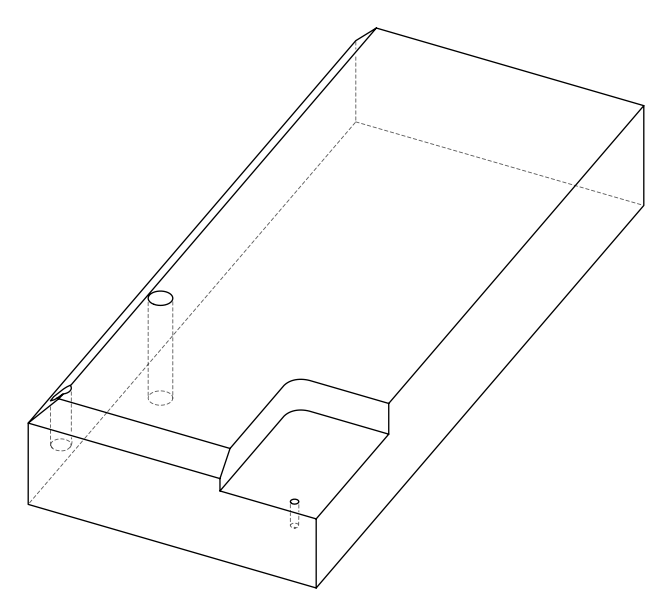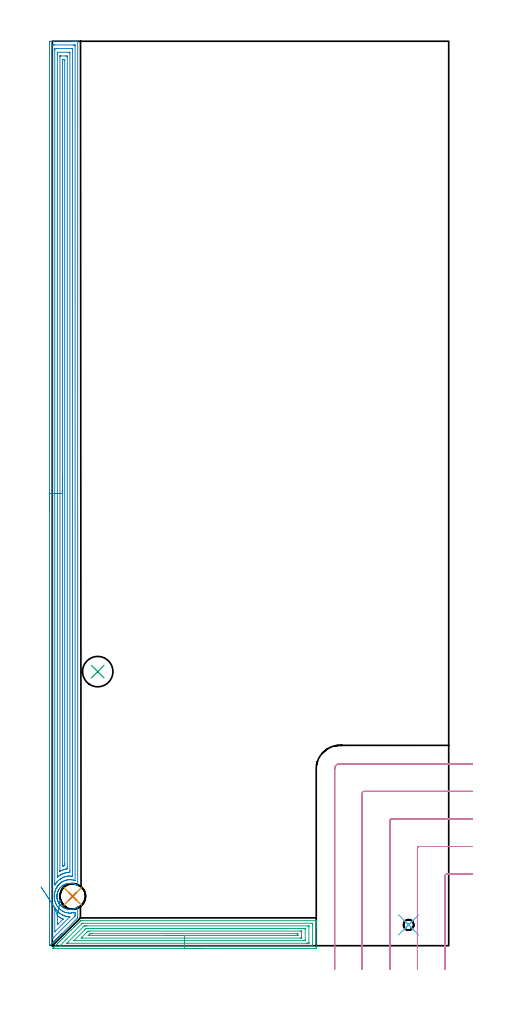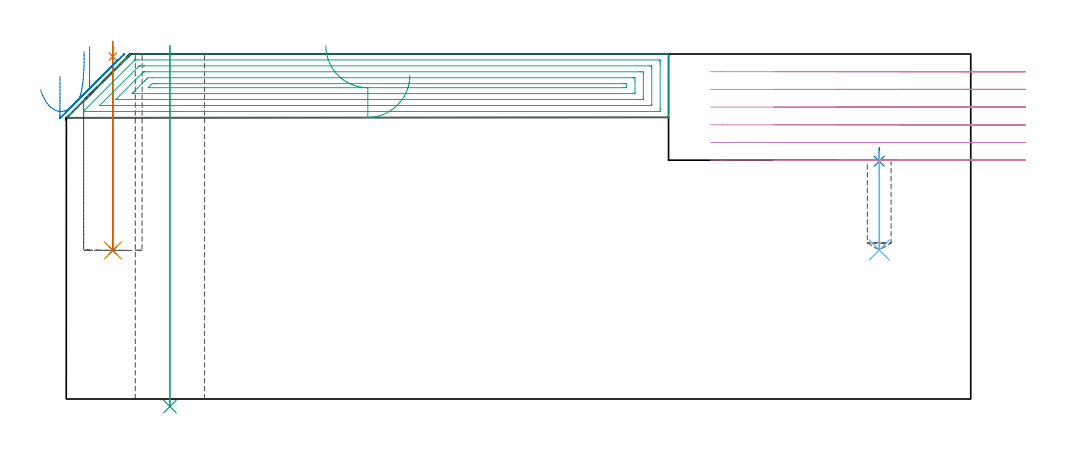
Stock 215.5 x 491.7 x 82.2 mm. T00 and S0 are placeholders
(PLAN: 10 operations, 7 tool changes, 39.5 min)
(1 SPOT_DRILL | STEP1POCKET | NXT0321_9005460120000 | 0.03 min | 7 mm3)
(2 SPOT_DRILL_1 | STEP1POCKET_1 | NXT0321_9005460120000 | 0.03 min | 2714 mm3)
(3 INDEXABLE_INSERT_DRILL_THROUGH_HOLE_FROM_SOLID | STEP1HOLE | NXT0302_004 | 0.35 min | 17527 mm3)
(4 DRILL_BLIND_HOLE_INTO_CENTER | STEP1POCKET | NXT0301_056 | 0.2 min | 2567 mm3)
(5 DRILL_TO_ENLARGE_BLIND_HOLE | STEP1POCKET | UGT0301_374 | 0.2 min | 3614 mm3)
(6 DRILL_BLIND_HOLE_INTO_CENTER_1 | STEP1POCKET_1 | UGT0301_180 | 0.1 min | 519 mm3)
(7 BORE_BLIND_HOLE | STEP1POCKET | UGT0332_064 | 0.2 min | 985 mm3)
(8 AREA_MILL | FG_CHAMFER_SURFACE | UGT0205_001 | 23.32 min | 56878 mm3)
(9 AREA_MILL_1 | FG_CHAMFER_SURFACE_1 | UGT0205_001 | 6.75 min | 16022 mm3)
(10 MILL_CORNER_NOTCH_RECTANGULAR | CORNER_NOTCH_RECTANGULAR | UGT0201_136 | Follow Part, ap 5, ae 75% | 8.37 min | 193941 mm3)
(TOOL NXT0321_9005460120000 | NC Spot Drill, 142deg, 12mm, Carbide, Uncoated | D12 PA142 FL30 Z2)
(TOOL NXT0302_004 | Index. Insert Drill 16.5mm [880-D1650L20-05] | D16.5 PA176 FL83 Z2)
(TOOL NXT0301_056 | Carbide Drill 8.5mm [860.1-0850-026A1-MM 2214] | D8.5 PA140 FL47 Z2)
(TOOL UGT0301_374 | Twist Drill Flat Bottom 13 mm | D13 PA180 FL101 Z2)
(TOOL UGT0301_180 | Twist Drill 5.7 mm | D5.7 PA118 FL55 Z2)
(TOOL UGT0332_064 | 14 mm Boring Bar Slip Fit | D14)
(TOOL UGT0205_001 | Chamfer Mill 20 x 3 x 45 deg. | D20 FL50 Z2)
(TOOL UGT0201_136 | Carbide End Mill 20.0 | D20 FL30 Z4)
(OP 1 SPOT_DRILL)
G17 G21 G94 G90
T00 M6
G54
G17 G0 G90 X11.1 Y26.8 S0 M3
G43 Z92.2 H0
G94 G81 G98 Z81.589 F250. R85.2
G80
M5
M2
(OP 2 SPOT_DRILL_1)
G17 G21 G94 G90
T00 M6
G54
G17 G0 G90 X193.7 Y11.3 S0 M3
G43 Z92.2 H0
G94 G81 G98 Z56.655 F250. R59.9
G80
M5
M2
(OP 3 INDEXABLE_INSERT_DRILL_THROUGH_HOLE_FROM_SOLID)
G17 G21 G94 G90
T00 M6
G54
G17 G0 G90 X24.7 Y149. S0 M3
G43 Z92.2 H1
G94 G81 G98 Z-1.788 F250. R84.2
G80
M5
M2
(OP 4 DRILL_BLIND_HOLE_INTO_CENTER)
G17 G21 G94 G90
T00 M6
G54
G17 G0 G90 X11.1 Y26.8 S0 M3
G43 Z92.2 H1
G94 G81 G98 Z35.4 F250. R84.2
G80
M5
M2
(OP 5 DRILL_TO_ENLARGE_BLIND_HOLE)
G17 G21 G94 G90
T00 M6
G54
G17 G0 G90 X11.1 Y26.8 S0 M3
G43 Z92.2 H0
G94 G73 G98 Z35.4 F250. Q11.7 R84.2
G80
M5
M2
(OP 6 DRILL_BLIND_HOLE_INTO_CENTER_1)
G17 G21 G94 G90
T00 M6
G54
G17 G0 G90 X193.7 Y11.3 S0 M3
G43 Z92.2 H0
G94 G81 G98 Z35.5 F250. R58.9
G80
M5
M2
(OP 7 BORE_BLIND_HOLE)
G17 G21 G94 G90
T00 M6
G54
G17 G0 G90 X11.1 Y26.8 S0 M3
G43 Z92.2 H0
G94 G85 G98 Z35.4 F250. R84.2
G80
M5
M2
(OP 8 AREA_MILL)
G17 G21 G94 G90
T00 M6
G54
G17 G0 G90 X-1.499 Y235.85 S1061 M3
G43 Z92.2 H0
Z76.901
G94 G1 Y235.888 Z76.03 F250.
Y236.002 Z75.165
Y236.191 Z74.313
Y236.453 Z73.481
Y236.787 Z72.675
Y237.19 Z71.901
Y237.658 Z71.165
Y238.19 Z70.473
Y238.779 Z69.83
Y239.422 Z69.241
Y240.114 Z68.71
Y240.85 Z68.241
Y241.624 Z67.838
Y242.43 Z67.504
Y243.262 Z67.242
Y244.113 Z67.053
Y244.978 Z66.939
Y245.85 Z66.901
X-1.5 Y491.082 Z66.9
X-1.496 Y491.43 Z66.902
X-1.492 Y491.69 Z66.906
X-1.228 Y491.7 Z67.169
X10.591 Z78.985
X11.138 Z79.534
X11.479 Z79.875
X12.026 Z80.422
X12.367 Z80.762
X13.05 Z81.449
X13.381 Z81.781
X13.763 Y491.693 Z82.154
X13.797 Y491.69 Z82.188
X13.8 Y491.528 Z82.2
Y32.769
X13.803 Y32.538 Z82.197
X13.751 Y32.561 Z82.145
X13.393 Y32.798 Z81.793
X13.246 Y32.889 Z81.646
X12.952 Y33.051 Z81.352
X12.514 Y33.265 Z80.914
X12.068 Y33.448 Z80.468
X11.628 Y33.594 Z80.028
X11.184 Y33.716 Z79.584
X11.018 Y33.756 Z79.418
X10.301 Y33.854 Z78.701
X9.859 Y33.887 Z78.259
X9.417 Y33.889 Z77.817
X8.975 Y33.864 Z77.375
X8.534 Y33.813 Z76.934
X8.183 Y33.756 Z76.583
X7.65 Y33.616 Z76.05
X7.203 Y33.481 Z75.603
X6.766 Y33.3 Z75.166
X6.334 Y33.094 Z74.734
X5.909 Y32.863 Z74.309
X5.883 Y32.846 Z74.283
X5.787 Y32.78 Z74.187
X5.434 Y32.536 Z73.832
X5.262 Y32.402 Z73.66
X5.173 Y32.333 Z73.571
X5.012 Y32.206 Z73.406
X5.002 Y32.199 Z73.396
X4.952 Y32.153 Z73.34
X4.818 Y32.037 Z73.213
X4.741 Y31.97 Z73.137
X4.423 Y31.644 Z72.818
X4.116 Y31.303 Z72.515
X4.028 Y31.19 Z72.427
X3.939 Y31.077 Z72.337
X3.639 Y30.636 Z72.037
X3.364 Y30.184 Z71.764
X3.251 Y29.969 Z71.651
X3.232 Y29.933 Z71.632
X3.107 Y29.653 Z71.503
X3.09 Y29.615 Z71.486
X2.973 Y29.327 Z71.371
X2.959 Y29.291 Z71.356
X2.932 Y29.206 Z71.327
X2.878 Y29.042 Z71.273
X2.82 Y28.868 Z71.217
X2.812 Y28.846 Z71.21
X2.693 Y28.397 Z71.088
X2.603 Y27.952 Z71.001
X2.598 Y27.909 Z70.996
X2.544 Y27.504 Z70.941
X2.539 Y27.42 Z70.935
X2.535 Y27.37 Z70.932
X2.517 Y27.058 Z70.906
Y27.017 Z70.904
X2.515 Y26.797 Z70.905
X2.517 Y26.706 Z70.9
Y26.626
Y26.611 Z70.901
X2.521 Y26.526 Z70.908
X2.538 Y26.164 Z70.935
X2.591 Y25.718 Z70.99
X2.598 Y25.687 Z70.996
X2.608 Y25.633 Z71.005
X2.638 Y25.469 Z71.038
X2.676 Y25.27 Z71.075
X2.698 Y25.186 Z71.096
X2.789 Y24.825 Z71.189
X2.894 Y24.508 Z71.293
X2.938 Y24.376 Z71.335
X2.972 Y24.293 Z71.366
X3.08 Y24.012 Z71.478
X3.111 Y23.932 Z71.509
X3.233 Y23.667 Z71.631
X3.378 Y23.399 Z71.772
X3.404 Y23.349 Z71.799
X3.584 Y23.039 Z71.984
X3.643 Y22.953 Z72.042
X3.782 Y22.751 Z72.177
X3.842 Y22.661 Z72.24
X4.044 Y22.391 Z72.444
X4.116 Y22.296 Z72.515
X4.243 Y22.146 Z72.642
X4.326 Y22.059 Z72.725
X4.612 Y21.763 Z73.011
X4.772 Y21.613 Z73.171
X4.999 Y21.399 Z73.399
X5.171 Y21.253 Z73.571
X5.522 Y20.998 Z73.922
X5.883 Y20.76 Z74.283
X6.246 Y20.551 Z74.646
X6.616 Y20.36 Z75.015
X6.766 Y20.295 Z75.166
X7.206 Y20.126 Z75.606
X7.65 Y19.982 Z76.05
X8.09 Y19.871 Z76.49
X8.534 Y19.789 Z76.934
X8.975 Y19.736 Z77.375
X9.417 Y19.712 Z77.817
X9.859 Y19.714 Z78.259
X10.301 Y19.743 Z78.701
X10.744 Y19.801 Z79.144
X11.184 Y19.888 Z79.584
X11.628 Y20.006 Z80.028
X12.068 Y20.154 Z80.468
X12.583 Y20.36 Z80.983
X12.952 Y20.551 Z81.351
X13.462 Y20.848 Z81.861
X13.717 Y21.011 Z82.115
X13.801 Y21.064 Z82.199
X13.8 Y20.342 Z82.2
Y15.786
X13.804 Y15.112 Z82.195
X13.71 Y15.009 Z82.108
X13.699 Y14.998 Z82.097
X5.262 Y6.56 Z73.658
X5.126 Y6.425 Z73.524
X4.954 Y6.253 Z73.352
X4.818 Y6.116 Z73.214
X4.68 Y5.979 Z73.077
X4.513 Y5.812 Z72.911
X4.374 Y5.672 Z72.77
X4.233 Y5.532 Z72.631
X4.071 Y5.37 Z72.469
X3.93 Y5.228 Z72.325
X3.786 Y5.085 Z72.184
X3.63 Y4.929 Z72.028
X3.486 Y4.784 Z71.881
X3.34 Y4.639 Z71.737
X3.189 Y4.487 Z71.586
X3.042 Y4.339 Z71.437
X2.893 Y4.192 Z71.291
X2.747 Y4.046 Z71.145
X2.598 Y3.895 Z70.993
X2.446 Y3.745 Z70.844
X2.306 Y3.604 Z70.703
X2.153 Y3.451 Z70.549
X2. Y3.298 Z70.397
X1.864 Y3.163 Z70.262
X1.709 Y3.007 Z70.105
X1.553 Y2.852 Z69.951
X1.423 Y2.722 Z69.82
X1.265 Y2.563 Z69.66
X1.106 Y2.405 Z69.504
X0.981 Y2.28 Z69.379
X0.821 Y2.119 Z69.216
X0.659 Y1.958 Z69.057
X0.54 Y1.839 Z68.938
X0.377 Y1.675 Z68.772
X0.213 Y1.512 Z68.611
X0.098 Y1.397 Z68.496
X-0.067 Y1.231 Z68.328
X-0.751 Y0.549 Z67.649
X-1.185 Y0.114 Z67.213
X-1.302 Y0.01 Z67.096
X-1.332 Y0. Z67.066
X-1.489 Y0.01 Z66.91
X-1.494 Y0.051 Z66.906
X-1.497 Y0.122 Z66.903
X-1.498 Y0.172 Z66.902
X-1.499 Y245.85 Z66.901
X-0.085 Z68.315
Y489.295
Y489.313
X-0.067 Y489.69 Z68.333
X0.421 Y489.698 Z68.821
X0.821 Y489.699 Z69.221
X1.307 Y489.7 Z69.707
X11.479 Y489.699 Z79.879
X11.967 Y489.697 Z80.367
X12.367 Y489.69 Z80.767
X12.385 Y489.295 Z80.785
Y489.277
Y35.46
X12.384 Y35.442 Z80.784
X12.381 Y35.424 Z80.781
X12.377 Y35.41 Z80.777
X12.367 Y35.411 Z80.767
X11.479 Y35.663 Z79.879
X11.214 Y35.727 Z79.614
X10.591 Y35.814 Z78.991
X10.198 Y35.855 Z78.598
X9.703 Y35.877 Z78.103
X9.292 Y35.873 Z77.692
X8.814 Y35.842 Z77.214
X8.474 Y35.803 Z76.874
X7.926 Y35.712 Z76.326
X7.725 Y35.662 Z76.125
X7.038 Y35.476 Z75.438
X7.026 Y35.472 Z75.426
X6.987 Y35.46 Z75.387
X6.39 Y35.218 Z74.79
X6.15 Y35.107 Z74.55
X5.789 Y34.93 Z74.189
X5.262 Y34.636 Z73.662
X5.218 Y34.61 Z73.618
X5.153 Y34.567 Z73.553
X4.701 Y34.238 Z73.101
X4.374 Y33.984 Z72.774
X4.204 Y33.844 Z72.604
X4.009 Y33.673 Z72.409
X3.747 Y33.411 Z72.147
X3.486 Y33.137 Z71.886
X3.317 Y32.95 Z71.717
X3.172 Y32.78 Z71.572
X2.922 Y32.453 Z71.322
X2.598 Y31.986 Z70.998
X2.558 Y31.926 Z70.958
X2.534 Y31.887 Z70.934
X2.23 Y31.362 Z70.63
X2.041 Y30.993 Z70.441
X1.937 Y30.764 Z70.337
X1.709 Y30.224 Z70.109
X1.676 Y30.133 Z70.076
X1.665 Y30.1 Z70.065
X1.468 Y29.45 Z69.868
X1.402 Y29.206 Z69.802
X1.295 Y28.73 Z69.695
X1.218 Y28.313 Z69.618
X1.172 Y27.961 Z69.572
X1.123 Y27.42 Z69.523
X1.105 Y27.134 Z69.505
X1.103 Y26.526 Z69.503
X1.108 Y26.382 Z69.508
X1.116 Y26.23 Z69.516
X1.14 Y25.924 Z69.54
X1.174 Y25.633 Z69.574
X1.227 Y25.225 Z69.627
X1.319 Y24.74 Z69.719
X1.487 Y24.07 Z69.887
X1.558 Y23.846 Z69.958
X1.709 Y23.399 Z70.109
X1.885 Y22.953 Z70.285
X2.025 Y22.635 Z70.425
X2.33 Y22.059 Z70.73
X2.598 Y21.619 Z70.998
X2.911 Y21.166 Z71.311
X3.157 Y20.839 Z71.557
X3.486 Y20.463 Z71.886
X3.666 Y20.273 Z72.066
X4.024 Y19.925 Z72.424
X4.374 Y19.609 Z72.774
X4.67 Y19.379 Z73.07
X5.262 Y18.973 Z73.662
X5.563 Y18.795 Z73.963
X6.123 Y18.486 Z74.523
X6.15 Y18.472 Z74.55
X6.176 Y18.46 Z74.576
X6.717 Y18.251 Z75.117
X7.038 Y18.139 Z75.438
X7.534 Y17.987 Z75.934
X7.926 Y17.894 Z76.326
X8.631 Y17.777 Z77.031
X8.814 Y17.758 Z77.214
X9.578 Y17.718 Z77.978
X9.703 Y17.721 Z78.103
X10.424 Y17.76 Z78.824
X10.591 Y17.782 Z78.991
X11.193 Y17.88 Z79.593
X11.479 Y17.942 Z79.879
X11.907 Y18.055 Z80.307
X12.367 Y18.188 Z80.767
X12.385 Y17.593 Z80.785
Y17.574
Y16.699
Y16.681
X12.367 Y16.129 Z80.767
X12.209 Y15.964 Z80.609
X12.055 Y15.806 Z80.455
X0.441 Y4.192 Z68.841
X0.184 Y3.939 Z68.584
X-0.067 Y3.695 Z68.333
X-0.083 Y4.192 Z68.317
Y4.208
X-0.085 Y245.85 Z68.315
X1.33 Z69.73
X1.329 Y486.615 Z69.729
X1.33 Y486.997 Z69.73
X1.333 Y487.508 Z69.733
X1.336 Y487.69 Z69.736
X1.521 Y487.697 Z69.921
X1.709 Y487.699 Z70.109
X2.407 Y487.7 Z70.807
X10.781 Y487.699 Z79.181
X10.908 Y487.696 Z79.308
X10.954 Y487.691 Z79.354
X10.966 Y487.687 Z79.366
X10.967 Y487.681 Z79.367
X10.97 Y487.636 Z79.37
X10.971 Y487.508 Z79.371
Y487.125
Y37.949
X10.969 Y37.853 Z79.369
X10.967 Y37.806 Z79.367
X10.965 Y37.792 Z79.365
X10.94 Y37.789 Z79.34
X10.591 Y37.819 Z78.991
X9.973 Y37.868 Z78.373
X9.703 Y37.877 Z78.103
X9.09 Y37.863 Z77.49
X8.814 Y37.844 Z77.214
X8.28 Y37.784 Z76.68
X7.926 Y37.726 Z76.326
X7.532 Y37.643 Z75.932
X7.038 Y37.508 Z75.438
X6.837 Y37.449 Z75.237
X6.247 Y37.247 Z74.647
X6.178 Y37.219 Z74.578
X6.15 Y37.207 Z74.55
X5.569 Y36.938 Z73.969
X5.262 Y36.786 Z73.662
X4.987 Y36.63 Z73.387
X4.52 Y36.353 Z72.92
X4.433 Y36.294 Z72.833
X4.374 Y36.251 Z72.774
X3.922 Y35.915 Z72.322
X3.486 Y35.572 Z71.886
X3.425 Y35.521 Z71.825
X3.356 Y35.46 Z71.756
X2.971 Y35.084 Z71.371
X2.598 Y34.699 Z70.998
X2.534 Y34.631 Z70.934
X2.478 Y34.567 Z70.878
X2.131 Y34.142 Z70.531
X1.782 Y33.673 Z70.182
X1.752 Y33.631 Z70.152
X1.709 Y33.568 Z70.109
X1.395 Y33.096 Z69.795
X1.337 Y33.025 Z69.737
X1.333 Y33.103 Z69.733
X1.332 Y33.16 Z69.732
X1.331 Y33.673 Z69.731
X1.33 Y34.054 Z69.73
Y245.85
X2.744 Z71.144
X2.743 Y484.828 Z71.143
X2.744 Y485.574 Z71.144
X2.747 Y485.681 Z71.147
X2.749 Y485.689 Z71.149
X2.755 Y485.693 Z71.155
X2.781 Y485.697 Z71.181
X2.836 Y485.699 Z71.236
X8.836 Y485.7 Z77.236
X9.255 Y485.694 Z77.655
X9.464 Y485.69 Z77.864
X9.55 Y485.679 Z77.95
X9.557 Y484.828 Z77.957
Y40.82
X9.553 Y40.078 Z77.953
X9.55 Y39.927 Z77.95
X8.88 Y39.861 Z77.28
X8.814 Y39.853 Z77.214
X8.084 Y39.768 Z76.484
X7.926 Y39.741 Z76.326
X7.339 Y39.624 Z75.739
X7.038 Y39.544 Z75.438
X6.641 Y39.433 Z75.041
X6.15 Y39.268 Z74.55
X5.978 Y39.206 Z74.378
X5.542 Y39.034 Z73.942
X5.349 Y38.946 Z73.749
X5.262 Y38.905 Z73.662
X4.753 Y38.652 Z73.153
X4.374 Y38.436 Z72.774
X4.188 Y38.327 Z72.588
X3.888 Y38.14 Z72.288
X3.651 Y37.973 Z72.051
X3.486 Y37.852 Z71.886
X3.141 Y37.593 Z71.541
X2.785 Y37.321 Z71.185
X2.756 Y37.301 Z71.156
X2.752 Y37.333 Z71.152
X2.749 Y37.481 Z71.149
X2.745 Y37.992 Z71.145
X2.744 Y245.85 Z71.144
X4.158 Z72.558
Y483.478
X4.159 Y483.623 Z72.559
X4.162 Y483.675 Z72.562
X4.165 Y483.691 Z72.565
X4.17 Y483.694 Z72.57
X4.21 Y483.697 Z72.61
X4.374 Y483.699 Z72.774
X4.607 Y483.7 Z73.007
X7.272 Y483.699 Z75.672
X7.926 Y483.69 Z76.326
X8.136 Y483.685 Z76.536
X8.141 Y483.259 Z76.541
X8.142 Y483.041 Z76.542
Y42.607
X8.141 Y42.391 Z76.541
X8.136 Y42.171 Z76.536
X8.123 Y41.795 Z76.523
X7.885 Y41.756 Z76.285
X7.647 Y41.714 Z76.047
X7.141 Y41.61 Z75.541
X7.038 Y41.584 Z75.438
X6.445 Y41.417 Z74.845
X6.15 Y41.323 Z74.55
X5.777 Y41.195 Z74.177
X5.262 Y40.997 Z73.662
X5.137 Y40.946 Z73.537
X4.848 Y40.82 Z73.248
X4.284 Y40.548 Z72.684
X4.176 Y40.499 Z72.576
X4.165 Y40.496 Z72.565
X4.163 Y40.506 Z72.563
X4.161 Y40.542 Z72.561
X4.159 Y40.604 Z72.559
Y40.82
X4.158 Y245.85 Z72.558
X5.572 Z73.972
Y480.943
X5.573 Y481.255 Z73.973
X5.576 Y481.545 Z73.976
X5.578 Y481.682 Z73.978
X5.715 Y481.692 Z74.115
X6.15 Y481.697 Z74.55
X6.597 Y481.699 Z74.997
X6.71 Y481.693 Z75.11
X6.72 Y481.69 Z75.12
X6.722 Y481.682 Z75.122
X6.726 Y481.645 Z75.126
X6.728 Y481.567 Z75.128
X6.729 Y44.394 Z75.129
X6.728 Y43.813 Z75.128
X6.725 Y43.656 Z75.125
X6.722 Y43.58 Z75.122
X6.716 Y43.549 Z75.116
X6.575 Y43.5 Z74.975
X6.243 Y43.407 Z74.643
X6.15 Y43.38 Z74.55
X5.579 Y43.209 Z73.979
X5.577 Y43.237 Z73.977
X5.575 Y43.307 Z73.975
X5.574 Y43.5 Z73.974
X5.572 Y245.85 Z73.972
Y246.722 Z74.01
Y247.586 Z74.124
Y248.438 Z74.313
Y249.27 Z74.575
Y250.076 Z74.909
Y250.85 Z75.312
Y251.586 Z75.781
Y252.278 Z76.312
Y252.921 Z76.901
Y253.51 Z77.544
Y254.042 Z78.236
Y254.51 Z78.972
Y254.913 Z79.746
Y255.247 Z80.552
Y255.509 Z81.384
Y255.698 Z82.236
Y255.812 Z83.101
Y255.85 Z83.972
G0 Z92.2
X-6.111 Y31.939
Z73.696
G1 X-5.862 Y31.561 Z72.951
X-5.579 Y31.129 Z72.247
X-5.263 Y30.648 Z71.591
X-4.917 Y30.122 Z70.988
X-4.544 Y29.553 Z70.442
X-4.146 Y28.946 Z69.958
X-3.726 Y28.307 Z69.538
X-3.288 Y27.639 Z69.187
X-2.834 Y26.949 Z68.907
X-2.369 Y26.24 Z68.7
X-1.896 Y25.52 Z68.567
X-1.418 Y24.792 Z68.51
X-0.94 Y24.063 Z68.529
X-0.464 Y23.338 Z68.624
X0.006 Y22.623 Z68.795
X0.466 Y21.923 Z69.039
X0.912 Y21.243 Z69.355
X1.341 Y20.589 Z69.741
X1.548 Y20.273 Z69.948
X1.709 Y20.037 Z70.109
X1.983 Y19.655 Z70.383
X2.19 Y19.379 Z70.59
X2.598 Y18.907 Z70.998
X2.802 Y18.691 Z71.202
X3.002 Y18.486 Z71.402
X3.251 Y18.25 Z71.651
X3.486 Y18.038 Z71.886
X3.721 Y17.834 Z72.121
X4.028 Y17.593 Z72.428
X4.232 Y17.45 Z72.632
X4.374 Y17.356 Z72.774
X5.026 Y16.937 Z73.426
X5.262 Y16.809 Z73.662
X5.467 Y16.699 Z73.867
X5.736 Y16.569 Z74.136
X5.932 Y16.486 Z74.332
X6.15 Y16.398 Z74.55
X6.63 Y16.217 Z75.03
X7.038 Y16.095 Z75.438
X7.395 Y15.994 Z75.795
X7.846 Y15.886 Z76.246
X7.926 Y15.872 Z76.326
X8.334 Y15.806 Z76.734
X8.814 Y15.752 Z77.214
X8.874 Y15.746 Z77.274
X9.448 Y15.713 Z77.848
X9.496 Y15.708 Z77.896
X9.497 Y15.706 Z77.897
X9.494 Y15.7 Z77.894
X9.449 Y15.651 Z77.849
X9.38 Y15.58 Z77.78
X9.294 Y15.493 Z77.694
X1.566 Y7.765 Z69.966
X1.474 Y7.676 Z69.874
X1.364 Y7.573 Z69.764
X1.337 Y7.549 Z69.737
X1.335 Y7.573 Z69.735
X1.332 Y7.631 Z69.732
X1.331 Y7.7 Z69.731
Y7.765
Y19.76
X1.332 Y20.273 Z69.732
X1.334 Y20.426 Z69.734
X1.337 Y20.548 Z69.737
X1.341 Y20.589 Z69.741
X2.75 Y16.306 Z71.15
X2.765 Y16.297 Z71.165
X2.835 Y16.244 Z71.235
X3.39 Y15.806 Z71.79
X3.486 Y15.738 Z71.886
X3.703 Y15.588 Z72.103
X4.374 Y15.167 Z72.774
X4.816 Y14.912 Z73.216
X5.262 Y14.685 Z73.662
X5.666 Y14.506 Z74.066
X5.733 Y14.476 Z74.133
X5.78 Y14.451 Z74.18
X5.788 Y14.444 Z74.188
Y14.442
X5.777 Y14.427 Z74.177
X5.761 Y14.41 Z74.161
X5.37 Y14.019 Z73.77
X3.089 Y11.738 Z71.489
X2.979 Y11.628 Z71.379
X2.845 Y11.496 Z71.245
X2.789 Y11.444 Z71.189
X2.756 Y11.416 Z71.156
X2.752 Y11.415 Z71.152
X2.75 Y11.439 Z71.15
X2.747 Y11.603 Z71.147
X2.745 Y12.084 Z71.145
Y12.232
Y15.806
Y16.112
X2.747 Y16.265 Z71.147
X2.749 Y16.301 Z71.149
X2.75 Y16.306 Z71.15
X2.906 Y17.142 Z71.344
X3.058 Y17.958 Z71.612
X3.205 Y18.748 Z71.952
X3.347 Y19.506 Z72.36
X3.481 Y20.226 Z72.834
X3.608 Y20.903 Z73.37
X3.725 Y21.531 Z73.963
X3.832 Y22.106 Z74.611
X3.929 Y22.624 Z75.306
X4.014 Y23.08 Z76.045
X4.087 Y23.47 Z76.822
X4.147 Y23.793 Z77.63
X4.194 Y24.045 Z78.464
X4.227 Y24.225 Z79.317
X4.247 Y24.331 Z80.183
X4.253 Y24.363 Z81.055
X4.245 Y24.319 Z81.926
X4.223 Y24.201 Z82.79
G0 Z92.2
M5
M2
(OP 9 AREA_MILL_1)
G17 G21 G94 G90
T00 M6
G54
G17 G0 G90 X81.85 Y-1.5 S1061 M3
G43 Z92.2 H0
Z77.1
G94 G1 X81.812 Z76.228 F250.
X81.698 Z75.364
X81.509 Z74.512
X81.247 Z73.68
X80.913 Z72.874
X80.51 Z72.1
X80.042 Z71.364
X79.511 Z70.672
X78.921 Z70.029
X78.278 Z69.44
X77.586 Z68.908
X76.85 Z68.44
X76.076 Z68.037
X75.27 Z67.703
X74.438 Z67.441
X73.587 Z67.252
X72.722 Z67.138
X71.85 Z67.1
X0.353 Y-1.499
X0.216 Y-1.495 Z67.103
X0.246 Y-1.461 Z67.138
X0.373 Y-1.327 Z67.271
X0.82 Y-0.879 Z67.718
X0.973 Y-0.724 Z67.871
X1.266 Y-0.434 Z68.166
X1.857 Y0.159 Z68.755
X2.179 Y0.479 Z69.079
X2.741 Y1.043 Z69.639
X3.103 Y1.404 Z70.003
X3.625 Y1.927 Z70.523
X4.215 Y2.516 Z71.115
X4.394 Y2.695 Z71.292
X4.509 Y2.81 Z71.407
X5.099 Y3.399 Z71.999
X5.287 Y3.588 Z72.186
X5.392 Y3.694 Z72.291
X5.983 Y4.283 Z72.883
X6.627 Y4.928 Z73.527
X7.521 Y5.821 Z74.42
X8.414 Y6.715 Z75.314
X9.308 Y7.608 Z76.207
X10.201 Y8.501 Z77.101
X11.872 Y10.173 Z78.771
X11.988 Y10.29 Z78.886
X12.348 Y10.648 Z79.248
X12.516 Y10.816 Z79.416
X13.049 Y11.351 Z79.946
X13.216 Y11.517 Z80.115
X13.328 Y11.629 Z80.227
X13.491 Y11.793 Z80.388
X13.653 Y11.954 Z80.551
X13.775 Y12.076 Z80.674
X13.933 Y12.235 Z80.83
X14.09 Y12.391 Z80.988
X14.222 Y12.523 Z81.121
X14.375 Y12.677 Z81.272
X14.526 Y12.828 Z81.425
X14.668 Y12.969 Z81.567
X14.816 Y13.119 Z81.714
X14.963 Y13.265 Z81.862
X15.115 Y13.416 Z82.014
X15.26 Y13.56 Z82.156
X15.293 Y13.591 Z82.184
X15.311 Y13.602 Z82.194
X16.009 Y13.6 Z82.2
X143.327
X143.491 Y13.597 Z82.188
X143.493 Y13.585 Z82.176
X143.5 Y13.227 Z81.827
Y12.919 Z81.519
Y12.235 Z80.83
Y11.01 Z79.606
Y10.468 Z79.062
Y9.855 Z78.45
Y-1.019 Z67.579
X143.498 Y-1.292 Z67.305
X143.49 Y-1.492 Z67.106
X143.288 Y-1.499 Z67.099
X71.85 Y-1.5 Z67.1
Y-0.086 Z68.514
X4.394 Y-0.085 Z68.515
X4.343
X4.097 Y-0.079 Z68.521
X4.117 Y-0.045 Z68.555
X4.206 Y0.051 Z68.651
X4.301 Y0.149 Z68.749
X7.424 Y3.274 Z71.874
X16.009 Y11.859 Z80.459
X16.199 Y12.046 Z80.646
X16.303 Y12.145 Z80.745
X16.333 Y12.172 Z80.772
X16.376 Y12.179 Z80.779
X16.48 Y12.181 Z80.781
X16.902 Y12.185 Z80.785
X141.144
X141.483 Y12.179 Z80.779
X141.49 Y12.07 Z80.67
X141.497 Y11.836 Z80.436
X141.499 Y11.351 Z79.951
X141.5 Y10.949 Z79.549
X141.499 Y0.748 Z69.348
X141.498 Y0.349 Z68.949
X141.49 Y-0.055 Z68.545
X141.481 Y-0.08 Z68.52
X141.462 Y-0.082 Z68.518
X141.41 Y-0.084 Z68.516
X141.304 Y-0.085 Z68.515
X141.093 Y-0.086 Z68.514
X71.85
Y1.328 Z69.928
X8.861 Y1.329 Z69.929
X8.273 Y1.33 Z69.93
X7.998 Y1.333 Z69.933
X7.967 Y1.336 Z69.936
X7.95 Y1.341 Z69.941
X7.957 Y1.352 Z69.952
X7.967 Y1.367 Z69.967
X16.985 Y10.386 Z78.986
X17.069 Y10.468 Z79.068
X17.316 Y10.705 Z79.305
X17.391 Y10.765 Z79.365
X17.493 Y10.767 Z79.367
X17.796 Y10.77 Z79.37
X18.382 Y10.771 Z79.371
X18.689 Y10.772 Z79.372
X139. Y10.771 Z79.371
X139.307 Y10.769 Z79.369
X139.409 Y10.768 Z79.368
X139.481 Y10.765 Z79.365
X139.49 Y10.659 Z79.259
X139.496 Y10.468 Z79.068
X139.499 Y10.277 Z78.877
Y1.632 Z70.232
X139.498 Y1.442 Z70.042
X139.493 Y1.377 Z69.977
X139.489 Y1.335 Z69.935
X139.459 Y1.334 Z69.934
X139.307 Y1.331 Z69.931
X138.72 Y1.329 Z69.929
X138.413 Y1.328 Z69.928
X71.85
Y2.743 Z71.343
X12.205
X11.927 Y2.745 Z71.345
X11.84 Y2.748 Z71.348
X11.814 Y2.749 Z71.349
X11.818 Y2.757 Z71.357
X11.849 Y2.793 Z71.393
X11.93 Y2.88 Z71.48
X17.796 Y8.747 Z77.347
X18.219 Y9.166 Z77.766
X18.38 Y9.321 Z77.921
X18.406 Y9.346 Z77.946
X18.442 Y9.35 Z77.95
X18.523 Y9.354 Z77.954
X18.689 Y9.356 Z77.956
X18.919 Y9.357 Z77.957
X19.582
X136.626
X136.857 Y9.356 Z77.956
X137.377 Y9.35 Z77.95
X137.49 Y9.339 Z77.939
X137.494 Y9.137 Z77.737
X137.5 Y8.72 Z77.32
Y3.399 Z71.999
X137.494 Y2.967 Z71.567
X137.49 Y2.758 Z71.358
X137.283 Y2.749 Z71.349
X136.626 Y2.744 Z71.344
X136.396 Y2.743 Z71.343
X71.85
Y4.157 Z72.757
X16.135 Y4.158 Z72.758
X16.009 Y4.159 Z72.759
X15.882 Y4.164 Z72.764
X15.686 Y4.177 Z72.777
X15.785 Y4.283 Z72.883
X15.895 Y4.395 Z72.995
X16.009 Y4.511 Z73.111
X18.115 Y6.617 Z75.217
X18.689 Y7.191 Z75.791
X19.006 Y7.504 Z76.104
X19.327 Y7.817 Z76.417
X19.461 Y7.937 Z76.537
X20.476 Y7.943 Z76.543
X134.967
X135.221 Y7.94 Z76.54
X135.39 Y7.936 Z76.536
X135.491 Y7.931 Z76.531
X135.493 Y7.91 Z76.51
X135.496 Y7.817 Z76.417
X135.5 Y7.164 Z75.764
Y5.397 Z73.997
Y4.513 Z73.113
X135.497 Y4.283 Z72.883
X135.494 Y4.201 Z72.801
X135.491 Y4.167 Z72.767
X135.349 Y4.163 Z72.763
X135.094 Y4.158 Z72.758
X134.966 Y4.157 Z72.757
X71.85
Y5.571 Z74.171
X19.648 Y5.572 Z74.172
X19.582 Y5.573 Z74.173
X19.551 Y5.575 Z74.175
X19.541 Y5.577 Z74.177
X19.544 Y5.587 Z74.187
X19.553 Y5.603 Z74.203
X19.562 Y5.613 Z74.213
X19.582 Y5.635 Z74.235
X20.237 Y6.286 Z74.886
X20.476 Y6.521 Z75.121
X20.889 Y6.526 Z75.126
X21.369 Y6.528 Z75.128
X21.779 Y6.529 Z75.129
X132.568
X133.052 Y6.527 Z75.127
X133.467 Y6.523 Z75.123
X133.49 Y6.521 Z75.121
X133.496 Y6.495 Z75.095
X133.497 Y6.05 Z74.65
X133.495 Y5.612 Z74.212
X133.491 Y5.583 Z74.183
X133.473 Y5.578 Z74.178
X133.415 Y5.575 Z74.175
X133.294 Y5.572 Z74.172
X133.052 Y5.571 Z74.171
X132.643
X71.85
X70.979 Z74.209
X70.114 Z74.323
X69.262 Z74.512
X68.43 Z74.774
X67.624 Z75.108
X66.85 Z75.511
X66.114 Z75.98
X65.422 Z76.511
X64.779 Z77.1
X64.19 Z77.743
X63.659 Z78.435
X63.19 Z79.171
X62.787 Z79.945
X62.453 Z80.751
X62.191 Z81.583
X62.002 Z82.435
X61.888 Z83.3
X61.85 Z84.171
G0 Z92.2
M5
M2
(OP 10 MILL_CORNER_NOTCH_RECTANGULAR)
G17 G21 G94 G90
T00 M6
G54
G17 G0 G90 X228.5 Y38.9 S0 M3
G43 Z92.2 H0
Z77.983
G94 G1 X225.5 F250.
X214.494 F500.
G3 X213.5 Y37.906 R1.
G1 Y-10.
Y-13. F250.
G0 Z92.2
X228.5 Y53.9
Z77.983
G1 X225.5
X199.494 F500.
G3 X198.5 Y52.906 R1.
G1 Y-10.
Y-13. F250.
G0 Z92.2
X228.5 Y68.9
Z77.983
G1 X225.5
X184.495 F500.
G3 X183.5 Y67.905 R1.
G1 Y-10.
Y-13. F250.
G0 Z92.2
X228.5 Y83.9
Z77.983
G1 X225.5
X169.495 F500.
G3 X168.5 Y82.905 R1.
G1 Y-10.
Y-13. F250.
G0 Z92.2
X228.5 Y98.9
Z77.983
G1 X225.5
X156.3 F500.
G3 X153.5 Y96.1 R2.8
G1 Y-10.
Y-13. F250.
G0 Z92.2
X228.5 Y38.9
Z73.767
G1 X225.5
X214.494 F500.
G3 X213.5 Y37.906 R1.
G1 Y-10.
Y-13. F250.
G0 Z92.2
X228.5 Y53.9
Z73.767
G1 X225.5
X199.494 F500.
G3 X198.5 Y52.906 R1.
G1 Y-10.
Y-13. F250.
G0 Z92.2
X228.5 Y68.9
Z73.767
G1 X225.5
X184.495 F500.
G3 X183.5 Y67.905 R1.
G1 Y-10.
Y-13. F250.
G0 Z92.2
X228.5 Y83.9
Z73.767
G1 X225.5
X169.495 F500.
G3 X168.5 Y82.905 R1.
G1 Y-10.
Y-13. F250.
G0 Z92.2
X228.5 Y98.9
Z73.767
G1 X225.5
X156.3 F500.
G3 X153.5 Y96.1 R2.8
G1 Y-10.
Y-13. F250.
G0 Z92.2
X228.5 Y38.9
Z69.55
G1 X225.5
X214.494 F500.
G3 X213.5 Y37.906 R1.
G1 Y-10.
Y-13. F250.
G0 Z92.2
X228.5 Y53.9
Z69.55
G1 X225.5
X199.494 F500.
G3 X198.5 Y52.906 R1.
G1 Y-10.
Y-13. F250.
G0 Z92.2
X228.5 Y68.9
Z69.55
G1 X225.5
X184.495 F500.
G3 X183.5 Y67.905 R1.
G1 Y-10.
Y-13. F250.
G0 Z92.2
X228.5 Y83.9
Z69.55
G1 X225.5
X169.495 F500.
G3 X168.5 Y82.905 R1.
G1 Y-10.
Y-13. F250.
G0 Z92.2
X228.5 Y98.9
Z69.55
G1 X225.5
X156.3 F500.
G3 X153.5 Y96.1 R2.8
G1 Y-10.
Y-13. F250.
G0 Z92.2
X228.5 Y38.9
Z65.333
G1 X225.5
X214.494 F500.
G3 X213.5 Y37.906 R1.
G1 Y-10.
Y-13. F250.
G0 Z92.2
X228.5 Y53.9
Z65.333
G1 X225.5
X199.494 F500.
G3 X198.5 Y52.906 R1.
G1 Y-10.
Y-13. F250.
G0 Z92.2
X228.5 Y68.9
Z65.333
G1 X225.5
X184.495 F500.
G3 X183.5 Y67.905 R1.
G1 Y-10.
Y-13. F250.
G0 Z92.2
X228.5 Y83.9
Z65.333
G1 X225.5
X169.495 F500.
G3 X168.5 Y82.905 R1.
G1 Y-10.
Y-13. F250.
G0 Z92.2
X228.5 Y98.9
Z65.333
G1 X225.5
X156.3 F500.
G3 X153.5 Y96.1 R2.8
G1 Y-10.
Y-13. F250.
G0 Z92.2
X228.5 Y38.9
Z61.117
G1 X225.5
X214.494 F500.
G3 X213.5 Y37.906 R1.
G1 Y-10.
Y-13. F250.
G0 Z92.2
X228.5 Y53.9
Z61.117
G1 X225.5
X199.494 F500.
G3 X198.5 Y52.906 R1.
G1 Y-10.
Y-13. F250.
G0 Z92.2
X228.5 Y68.9
Z61.117
G1 X225.5
X184.495 F500.
G3 X183.5 Y67.905 R1.
G1 Y-10.
Y-13. F250.
G0 Z92.2
X228.5 Y83.9
Z61.117
G1 X225.5
X169.495 F500.
G3 X168.5 Y82.905 R1.
G1 Y-10.
Y-13. F250.
G0 Z92.2
X228.5 Y98.9
Z61.117
G1 X225.5
X156.3 F500.
G3 X153.5 Y96.1 R2.8
G1 Y-10.
Y-13. F250.
G0 Z92.2
X228.5 Y38.9
Z56.9
G1 X225.5
X214.494 F500.
G3 X213.5 Y37.906 R1.
G1 Y-10.
Y-13. F250.
G0 Z92.2
X228.5 Y53.9
Z56.9
G1 X225.5
X199.494 F500.
G3 X198.5 Y52.906 R1.
G1 Y-10.
Y-13. F250.
G0 Z92.2
X228.5 Y68.9
Z56.9
G1 X225.5
X184.495 F500.
G3 X183.5 Y67.905 R1.
G1 Y-10.
Y-13. F250.
G0 Z92.2
X228.5 Y83.9
Z56.9
G1 X225.5
X169.495 F500.
G3 X168.5 Y82.905 R1.
G1 Y-10.
Y-13. F250.
G0 Z92.2
X228.5 Y98.9
Z56.9
G1 X225.5
X156.3 F500.
G3 X153.5 Y96.1 R2.8
G1 Y-10.
Y-13. F250.
G0 Z92.2
M5
M2
